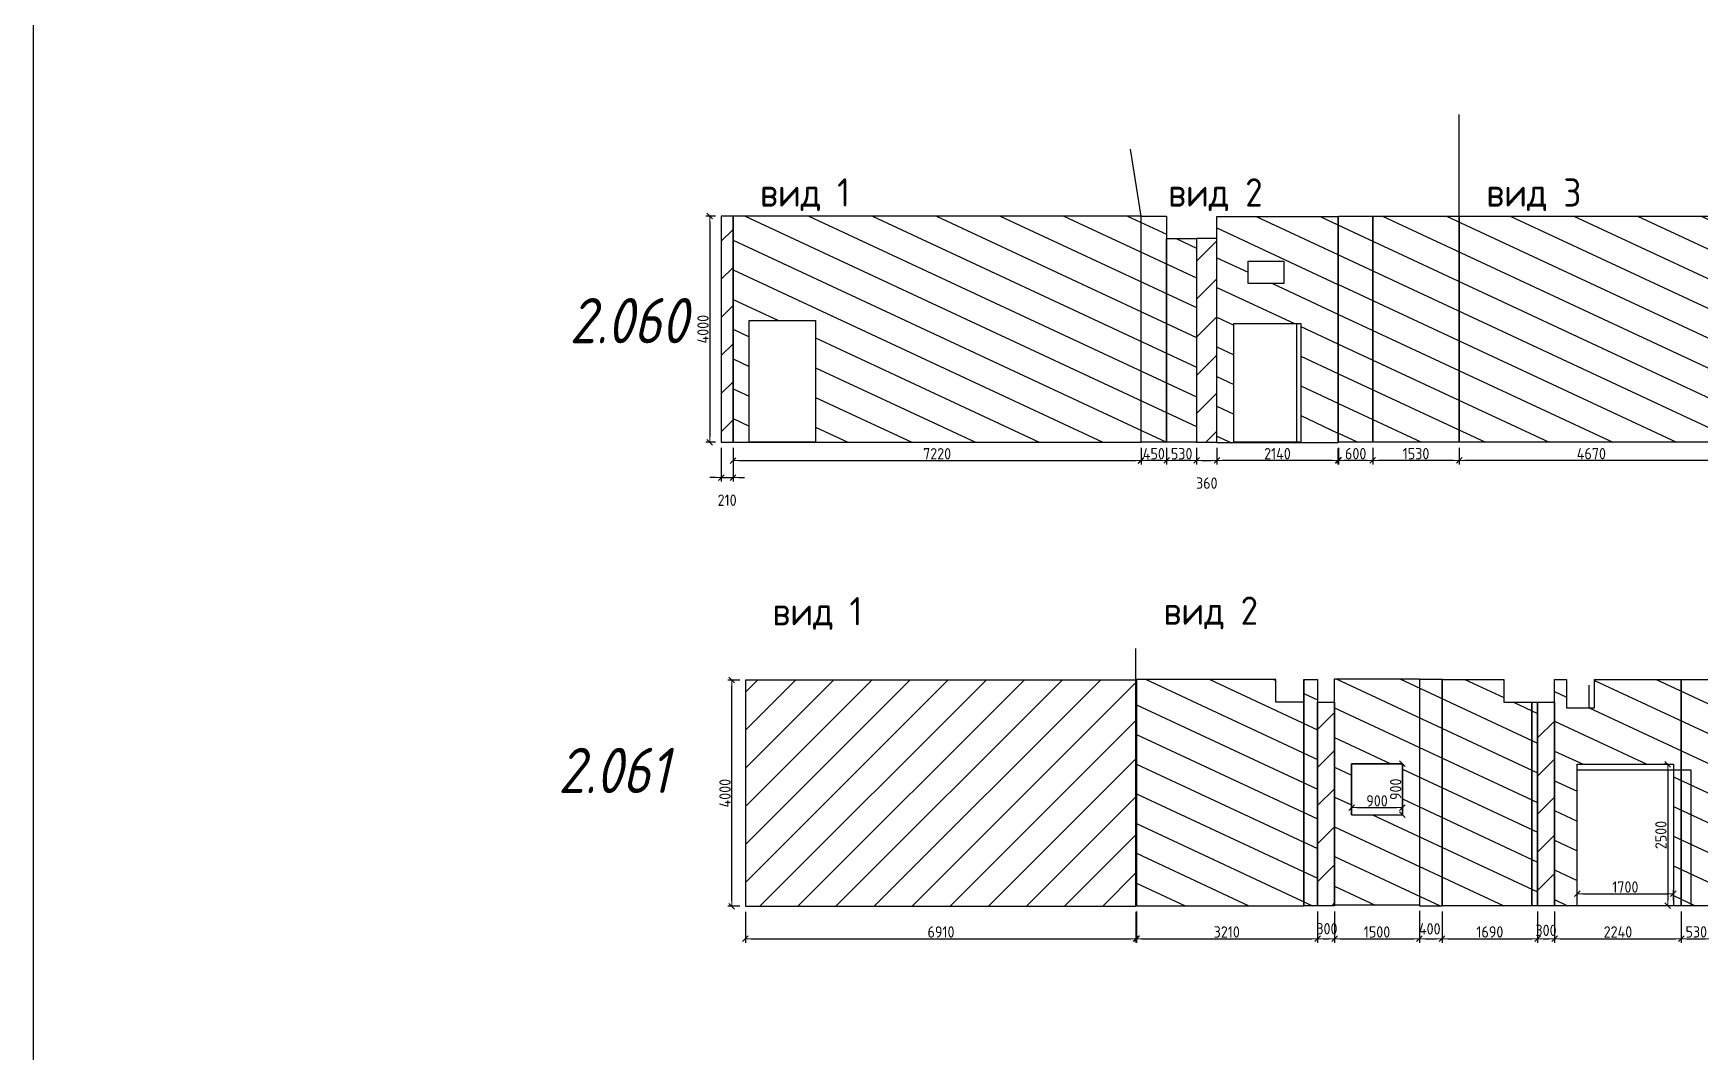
# Model space of a CAD drawing. Header units: millimetres. Extents: x -213536 to 1564669, y 70501 to 942238.
# Drawn here: x -94560 to -65100, y 124504 to 142506 of the extents above; entities that cross this region are included whole.
import ezdxf

# ---------------------------------------------------------------- set-up
doc = ezdxf.new("R2010")
doc.units = ezdxf.units.MM
doc.layers.add('1) мет уголки', color=6, linetype='Continuous')
doc.layers.add('1) серпянка', color=2, linetype='Continuous')
for name, color, linetype, lineweight in [('Марки помещений', 7, 'Continuous', 9), ('Основные линии', 7, 'Continuous', 30), ('Размеры', 7, 'Continuous', 15)]:
    doc.layers.add(name, color=color, linetype=linetype, lineweight=lineweight)
doc.styles.add('ISOCPEUR_I_2', font='isocpeui.ttf', dxfattribs={"width": 0.85, "height": 2.3})
doc.styles.add('СПДС', font='isocpeur.ttf', dxfattribs={"width": 0.9})
doc.dimstyles.new('Размера А3', dxfattribs={"dimtxt": 200, "dimasz": 100, "dimexe": 70, "dimexo": 100, "dimgap": 20, "dimtad": 1, "dimdec": 0, "dimrnd": 10, "dimzin": 0, "dimdsep": 46, "dimtxsty": 'СПДС', "dimblk": 'ARROWHEAD_6', "dimcen": 1, "dimclrd": 256, "dimclre": 256, "dimclrt": 256, "dimazin": 0, "dimtfac": 1, "dimtdec": 0, "dimtmove": 2, "dimatfit": 3, "dimfxl": 1, "dimtolj": 1, "dimtzin": 0, "dimarcsym": 0})

# ---------------------------------------------------------------- blocks, each defined once
blk = doc.blocks.new('ARROWHEAD_6')
at = {"color": 0, "linetype": 'Continuous'}
for p, q in [((0, 0), (-1, 0)), ((-0.5, -0.5), (0.5, 0.5))]:
    blk.add_line(p, q, dxfattribs=at)
blk = doc.blocks.new('*D851')
at = {"layer": 'Defpoints', "color": 0, "lineweight": 30, "transparency": 16777216}
for p in [(-82212, 131074), (-81970, 131074), (-81970, 127074)]:
    blk.add_point(p, dxfattribs=at)
at = {"layer": 'Размеры', "lineweight": -2, "transparency": 16777216}
for p, q in [((-82070, 131074), (-82282, 131074)), ((-82212, 127174), (-82212, 130974)), ((-82070, 127074), (-82282, 127074))]:
    blk.add_line(p, q, dxfattribs=at)
at = {"layer": 'Размеры', "lineweight": -2, "transparency": 16777216, "xscale": 100, "yscale": 100, "zscale": 100}
for p, rotation in [((-82212, 131074), 90), ((-82212, 127074), 270)]:
    blk.add_blockref('ARROWHEAD_6', p, dxfattribs=dict(at, rotation=rotation))
at = {"layer": 'Размеры', "lineweight": 25, "transparency": 16777216, "insert": (-82332, 129074), "char_height": 200, "attachment_point": 5, "rotation": 90, "style": 'СПДС'}
blk.add_mtext('\\A1;4000', dxfattribs=at)
blk = doc.blocks.new('*D852')
at = {"layer": 'Defpoints', "color": 0, "lineweight": 30, "transparency": 16777216}
for p in [(-81970, 127074), (-75056, 127084), (-75056, 126500)]:
    blk.add_point(p, dxfattribs=at)
at = {"layer": 'Размеры', "lineweight": -2, "transparency": 16777216}
for p, q in [((-81970, 126974), (-81970, 126430)), ((-75056, 126984), (-75056, 126430)), ((-81870, 126500), (-75156, 126500))]:
    blk.add_line(p, q, dxfattribs=at)
at = {"layer": 'Размеры', "lineweight": -2, "transparency": 16777216, "xscale": 100, "yscale": 100, "zscale": 100, "rotation": 180}
blk.add_blockref('ARROWHEAD_6', (-81970, 126500), dxfattribs=at)
at = {"layer": 'Размеры', "lineweight": -2, "transparency": 16777216, "xscale": 100, "yscale": 100, "zscale": 100}
blk.add_blockref('ARROWHEAD_6', (-75056, 126500), dxfattribs=at)
at = {"layer": 'Размеры', "lineweight": 25, "transparency": 16777216, "insert": (-78513, 126620), "char_height": 200, "attachment_point": 5, "style": 'СПДС'}
blk.add_mtext('\\A1;6910', dxfattribs=at)
blk = doc.blocks.new('*D853')
at = {"layer": 'Defpoints', "color": 0, "lineweight": 30, "transparency": 16777216}
for p in [(-75066, 127074), (-71855, 127084), (-71855, 126500)]:
    blk.add_point(p, dxfattribs=at)
at = {"layer": 'Размеры', "lineweight": -2, "transparency": 16777216}
for p, q in [((-75066, 126974), (-75066, 126430)), ((-71855, 126984), (-71855, 126430)), ((-74966, 126500), (-71955, 126500))]:
    blk.add_line(p, q, dxfattribs=at)
at = {"layer": 'Размеры', "lineweight": -2, "transparency": 16777216, "xscale": 100, "yscale": 100, "zscale": 100, "rotation": 180}
blk.add_blockref('ARROWHEAD_6', (-75066, 126500), dxfattribs=at)
at = {"layer": 'Размеры', "lineweight": -2, "transparency": 16777216, "xscale": 100, "yscale": 100, "zscale": 100}
blk.add_blockref('ARROWHEAD_6', (-71855, 126500), dxfattribs=at)
at = {"layer": 'Размеры', "lineweight": 25, "transparency": 16777216, "insert": (-73461, 126620), "char_height": 200, "attachment_point": 5, "style": 'СПДС'}
blk.add_mtext('\\A1;3210', dxfattribs=at)
blk = doc.blocks.new('*D854')
at = {"layer": 'Defpoints', "color": 0, "lineweight": 30, "transparency": 16777216}
for p in [(-71855, 127084), (-71555, 127084), (-71555, 126500)]:
    blk.add_point(p, dxfattribs=at)
at = {"layer": 'Размеры', "lineweight": -2, "transparency": 16777216}
for p, q in [((-71855, 126984), (-71855, 126430)), ((-71555, 126984), (-71555, 126430)), ((-71755, 126500), (-71655, 126500))]:
    blk.add_line(p, q, dxfattribs=at)
at = {"layer": 'Размеры', "lineweight": -2, "transparency": 16777216, "xscale": 100, "yscale": 100, "zscale": 100, "rotation": 180}
blk.add_blockref('ARROWHEAD_6', (-71855, 126500), dxfattribs=at)
at = {"layer": 'Размеры', "lineweight": -2, "transparency": 16777216, "xscale": 100, "yscale": 100, "zscale": 100}
blk.add_blockref('ARROWHEAD_6', (-71555, 126500), dxfattribs=at)
at = {"layer": 'Размеры', "lineweight": 25, "transparency": 16777216, "insert": (-71690, 126678), "char_height": 200, "attachment_point": 5, "style": 'СПДС'}
blk.add_mtext('\\A1;300', dxfattribs=at)
blk = doc.blocks.new('*D855')
at = {"layer": 'Defpoints', "color": 0, "lineweight": 30, "transparency": 16777216}
for p in [(-71555, 127084), (-70055, 127093), (-70055, 126500)]:
    blk.add_point(p, dxfattribs=at)
at = {"layer": 'Размеры', "lineweight": -2, "transparency": 16777216}
for p, q in [((-71555, 126984), (-71555, 126430)), ((-70055, 126993), (-70055, 126430)), ((-71455, 126500), (-70155, 126500))]:
    blk.add_line(p, q, dxfattribs=at)
at = {"layer": 'Размеры', "lineweight": -2, "transparency": 16777216, "xscale": 100, "yscale": 100, "zscale": 100, "rotation": 180}
blk.add_blockref('ARROWHEAD_6', (-71555, 126500), dxfattribs=at)
at = {"layer": 'Размеры', "lineweight": -2, "transparency": 16777216, "xscale": 100, "yscale": 100, "zscale": 100}
blk.add_blockref('ARROWHEAD_6', (-70055, 126500), dxfattribs=at)
at = {"layer": 'Размеры', "lineweight": 25, "transparency": 16777216, "insert": (-70805, 126620), "char_height": 200, "attachment_point": 5, "style": 'СПДС'}
blk.add_mtext('\\A1;1500', dxfattribs=at)
blk = doc.blocks.new('*D856')
at = {"layer": 'Defpoints', "color": 0, "lineweight": 30, "transparency": 16777216}
for p in [(-70055, 127084), (-69655, 127084), (-69655, 126501)]:
    blk.add_point(p, dxfattribs=at)
at = {"layer": 'Размеры', "lineweight": -2, "transparency": 16777216}
for p, q in [((-70055, 126984), (-70055, 126431)), ((-69655, 126984), (-69655, 126431)), ((-69955, 126501), (-69755, 126501))]:
    blk.add_line(p, q, dxfattribs=at)
at = {"layer": 'Размеры', "lineweight": -2, "transparency": 16777216, "xscale": 100, "yscale": 100, "zscale": 100, "rotation": 180}
blk.add_blockref('ARROWHEAD_6', (-70055, 126501), dxfattribs=at)
at = {"layer": 'Размеры', "lineweight": -2, "transparency": 16777216, "xscale": 100, "yscale": 100, "zscale": 100}
blk.add_blockref('ARROWHEAD_6', (-69655, 126501), dxfattribs=at)
at = {"layer": 'Размеры', "lineweight": 25, "transparency": 16777216, "insert": (-69872, 126676), "char_height": 200, "attachment_point": 5, "style": 'СПДС'}
blk.add_mtext('\\A1;400', dxfattribs=at)
blk = doc.blocks.new('*D857')
at = {"layer": 'Defpoints', "color": 0, "lineweight": 30, "transparency": 16777216}
for p in [(-69655, 127084), (-67965, 127084), (-67965, 126501)]:
    blk.add_point(p, dxfattribs=at)
at = {"layer": 'Размеры', "lineweight": -2, "transparency": 16777216}
for p, q in [((-69655, 126984), (-69655, 126431)), ((-67965, 126984), (-67965, 126431)), ((-69555, 126501), (-68065, 126501))]:
    blk.add_line(p, q, dxfattribs=at)
at = {"layer": 'Размеры', "lineweight": -2, "transparency": 16777216, "xscale": 100, "yscale": 100, "zscale": 100, "rotation": 180}
blk.add_blockref('ARROWHEAD_6', (-69655, 126501), dxfattribs=at)
at = {"layer": 'Размеры', "lineweight": -2, "transparency": 16777216, "xscale": 100, "yscale": 100, "zscale": 100}
blk.add_blockref('ARROWHEAD_6', (-67965, 126501), dxfattribs=at)
at = {"layer": 'Размеры', "lineweight": 25, "transparency": 16777216, "insert": (-68810, 126621), "char_height": 200, "attachment_point": 5, "style": 'СПДС'}
blk.add_mtext('\\A1;1690', dxfattribs=at)
blk = doc.blocks.new('*D858')
at = {"layer": 'Defpoints', "color": 0, "lineweight": 30, "transparency": 16777216}
for p in [(-67965, 127084), (-67665, 127084), (-67665, 126501)]:
    blk.add_point(p, dxfattribs=at)
at = {"layer": 'Размеры', "lineweight": -2, "transparency": 16777216}
for p, q in [((-67965, 126984), (-67965, 126431)), ((-67665, 126984), (-67665, 126431)), ((-67865, 126501), (-67765, 126501))]:
    blk.add_line(p, q, dxfattribs=at)
at = {"layer": 'Размеры', "lineweight": -2, "transparency": 16777216, "xscale": 100, "yscale": 100, "zscale": 100, "rotation": 180}
blk.add_blockref('ARROWHEAD_6', (-67965, 126501), dxfattribs=at)
at = {"layer": 'Размеры', "lineweight": -2, "transparency": 16777216, "xscale": 100, "yscale": 100, "zscale": 100}
blk.add_blockref('ARROWHEAD_6', (-67665, 126501), dxfattribs=at)
at = {"layer": 'Размеры', "lineweight": 25, "transparency": 16777216, "insert": (-67817, 126649), "char_height": 200, "attachment_point": 5, "style": 'СПДС'}
blk.add_mtext('\\A1;300', dxfattribs=at)
blk = doc.blocks.new('*D859')
at = {"layer": 'Defpoints', "color": 0, "lineweight": 30, "transparency": 16777216}
for p in [(-70355, 128818), (-71255, 128693), (-70355, 128693)]:
    blk.add_point(p, dxfattribs=at)
at = {"layer": 'Размеры', "lineweight": -2, "transparency": 16777216}
for p, q in [((-71255, 128793), (-71255, 128888)), ((-71155, 128818), (-70455, 128818)), ((-70355, 128793), (-70355, 128888))]:
    blk.add_line(p, q, dxfattribs=at)
at = {"layer": 'Размеры', "lineweight": -2, "transparency": 16777216, "xscale": 100, "yscale": 100, "zscale": 100, "rotation": 180}
blk.add_blockref('ARROWHEAD_6', (-71255, 128818), dxfattribs=at)
at = {"layer": 'Размеры', "lineweight": -2, "transparency": 16777216, "xscale": 100, "yscale": 100, "zscale": 100}
blk.add_blockref('ARROWHEAD_6', (-70355, 128818), dxfattribs=at)
at = {"layer": 'Размеры', "lineweight": 25, "transparency": 16777216, "insert": (-70805, 128938), "char_height": 200, "attachment_point": 5, "style": 'СПДС'}
blk.add_mtext('\\A1;900', dxfattribs=at)
blk = doc.blocks.new('*D860')
at = {"layer": 'Defpoints', "color": 0, "lineweight": 30, "transparency": 16777216}
for p in [(-70355, 129593), (-70355, 129593), (-70355, 128693)]:
    blk.add_point(p, dxfattribs=at)
at = {"layer": 'Размеры', "lineweight": -2, "transparency": 16777216}
for p, q in [((-70455, 129593), (-70425, 129593)), ((-70355, 128793), (-70355, 129493)), ((-70455, 128693), (-70425, 128693))]:
    blk.add_line(p, q, dxfattribs=at)
at = {"layer": 'Размеры', "lineweight": -2, "transparency": 16777216, "xscale": 100, "yscale": 100, "zscale": 100}
for p, rotation in [((-70355, 129593), 90), ((-70355, 128693), 270)]:
    blk.add_blockref('ARROWHEAD_6', p, dxfattribs=dict(at, rotation=rotation))
at = {"layer": 'Размеры', "lineweight": 25, "transparency": 16777216, "insert": (-70475, 129143), "char_height": 200, "attachment_point": 5, "rotation": 90, "style": 'СПДС'}
blk.add_mtext('\\A1;900', dxfattribs=at)
blk = doc.blocks.new('*D861')
at = {"layer": 'Defpoints', "color": 0, "lineweight": 30, "transparency": 16777216}
for p in [(-67665, 127084), (-65425, 127084), (-65425, 126501)]:
    blk.add_point(p, dxfattribs=at)
at = {"layer": 'Размеры', "lineweight": -2, "transparency": 16777216}
for p, q in [((-67665, 126984), (-67665, 126431)), ((-65425, 126984), (-65425, 126431)), ((-67565, 126501), (-65525, 126501))]:
    blk.add_line(p, q, dxfattribs=at)
at = {"layer": 'Размеры', "lineweight": -2, "transparency": 16777216, "xscale": 100, "yscale": 100, "zscale": 100, "rotation": 180}
blk.add_blockref('ARROWHEAD_6', (-67665, 126501), dxfattribs=at)
at = {"layer": 'Размеры', "lineweight": -2, "transparency": 16777216, "xscale": 100, "yscale": 100, "zscale": 100}
blk.add_blockref('ARROWHEAD_6', (-65425, 126501), dxfattribs=at)
at = {"layer": 'Размеры', "lineweight": 25, "transparency": 16777216, "insert": (-66545, 126621), "char_height": 200, "attachment_point": 5, "style": 'СПДС'}
blk.add_mtext('\\A1;2240', dxfattribs=at)
blk = doc.blocks.new('*D862')
at = {"layer": 'Defpoints', "color": 0, "lineweight": 30, "transparency": 16777216}
for p in [(-65565, 127295), (-67265, 127084), (-65565, 127084)]:
    blk.add_point(p, dxfattribs=at)
at = {"layer": 'Размеры', "lineweight": -2, "transparency": 16777216}
for p, q in [((-67265, 127184), (-67265, 127365)), ((-67165, 127295), (-65665, 127295)), ((-65565, 127184), (-65565, 127365))]:
    blk.add_line(p, q, dxfattribs=at)
at = {"layer": 'Размеры', "lineweight": -2, "transparency": 16777216, "xscale": 100, "yscale": 100, "zscale": 100, "rotation": 180}
blk.add_blockref('ARROWHEAD_6', (-67265, 127295), dxfattribs=at)
at = {"layer": 'Размеры', "lineweight": -2, "transparency": 16777216, "xscale": 100, "yscale": 100, "zscale": 100}
blk.add_blockref('ARROWHEAD_6', (-65565, 127295), dxfattribs=at)
at = {"layer": 'Размеры', "lineweight": 25, "transparency": 16777216, "insert": (-66415, 127415), "char_height": 200, "attachment_point": 5, "style": 'СПДС'}
blk.add_mtext('\\A1;1700', dxfattribs=at)
blk = doc.blocks.new('*D863')
at = {"layer": 'Defpoints', "color": 0, "lineweight": 30, "transparency": 16777216}
for p in [(-65565, 129584), (-65665, 127084), (-65565, 127084)]:
    blk.add_point(p, dxfattribs=at)
at = {"layer": 'Размеры', "lineweight": -2, "transparency": 16777216}
for p, q in [((-65665, 129584), (-65735, 129584)), ((-65665, 129484), (-65665, 127184)), ((-65665, 127084), (-65735, 127084))]:
    blk.add_line(p, q, dxfattribs=at)
at = {"layer": 'Размеры', "lineweight": -2, "transparency": 16777216, "xscale": 100, "yscale": 100, "zscale": 100}
for p, rotation in [((-65665, 129584), 90), ((-65665, 127084), 270)]:
    blk.add_blockref('ARROWHEAD_6', p, dxfattribs=dict(at, rotation=rotation))
at = {"layer": 'Размеры', "lineweight": 25, "transparency": 16777216, "insert": (-65785, 128334), "char_height": 200, "attachment_point": 5, "rotation": 90, "style": 'СПДС'}
blk.add_mtext('\\A1;2500', dxfattribs=at)
blk = doc.blocks.new('*D864')
at = {"layer": 'Defpoints', "color": 0, "lineweight": 30, "transparency": 16777216}
for p in [(-65425, 127084), (-64895, 127084), (-64895, 126501)]:
    blk.add_point(p, dxfattribs=at)
at = {"layer": 'Размеры', "lineweight": -2, "transparency": 16777216}
for p, q in [((-65425, 126984), (-65425, 126431)), ((-64895, 126984), (-64895, 126431)), ((-65325, 126501), (-64995, 126501))]:
    blk.add_line(p, q, dxfattribs=at)
at = {"layer": 'Размеры', "lineweight": -2, "transparency": 16777216, "xscale": 100, "yscale": 100, "zscale": 100, "rotation": 180}
blk.add_blockref('ARROWHEAD_6', (-65425, 126501), dxfattribs=at)
at = {"layer": 'Размеры', "lineweight": -2, "transparency": 16777216, "xscale": 100, "yscale": 100, "zscale": 100}
blk.add_blockref('ARROWHEAD_6', (-64895, 126501), dxfattribs=at)
at = {"layer": 'Размеры', "lineweight": 25, "transparency": 16777216, "insert": (-65160, 126621), "char_height": 200, "attachment_point": 5, "style": 'СПДС'}
blk.add_mtext('\\A1;530', dxfattribs=at)
blk = doc.blocks.new('*D901')
at = {"layer": 'Defpoints', "color": 0, "lineweight": 30, "transparency": 16777216}
for p in [(-82399, 139276), (-82601, 135276), (-82399, 135276)]:
    blk.add_point(p, dxfattribs=at)
at = {"layer": 'Размеры', "lineweight": -2, "transparency": 16777216}
for p, q in [((-82499, 139276), (-82671, 139276)), ((-82601, 139176), (-82601, 135376)), ((-82499, 135276), (-82671, 135276))]:
    blk.add_line(p, q, dxfattribs=at)
at = {"layer": 'Размеры', "lineweight": -2, "transparency": 16777216, "xscale": 100, "yscale": 100, "zscale": 100}
for p, rotation in [((-82601, 139276), 90), ((-82601, 135276), 270)]:
    blk.add_blockref('ARROWHEAD_6', p, dxfattribs=dict(at, rotation=rotation))
at = {"layer": 'Размеры', "lineweight": 25, "transparency": 16777216, "insert": (-82721, 137276), "char_height": 200, "attachment_point": 5, "rotation": 90, "style": 'СПДС'}
blk.add_mtext('\\A1;4000', dxfattribs=at)
blk = doc.blocks.new('*D902')
at = {"layer": 'Defpoints', "color": 0, "lineweight": 30, "transparency": 16777216}
for p in [(-82399, 135276), (-82190, 135276), (-82190, 134653)]:
    blk.add_point(p, dxfattribs=at)
at = {"layer": 'Размеры', "lineweight": -2, "transparency": 16777216}
for p, q in [((-82399, 135176), (-82399, 134583)), ((-82190, 135176), (-82190, 134583)), ((-82499, 134653), (-82599, 134653)), ((-82399, 134653), (-82190, 134653)), ((-82090, 134653), (-81990, 134653))]:
    blk.add_line(p, q, dxfattribs=at)
at = {"layer": 'Размеры', "lineweight": -2, "transparency": 16777216, "xscale": 100, "yscale": 100, "zscale": 100}
blk.add_blockref('ARROWHEAD_6', (-82399, 134653), dxfattribs=at)
at = {"layer": 'Размеры', "lineweight": -2, "transparency": 16777216, "xscale": 100, "yscale": 100, "zscale": 100, "rotation": 180}
blk.add_blockref('ARROWHEAD_6', (-82190, 134653), dxfattribs=at)
at = {"layer": 'Размеры', "lineweight": 25, "transparency": 16777216, "insert": (-82294, 134253), "char_height": 200, "attachment_point": 5, "style": 'СПДС'}
blk.add_mtext('\\A1;210', dxfattribs=at)
blk = doc.blocks.new('*D903')
at = {"layer": 'Defpoints', "color": 0, "lineweight": 30, "transparency": 16777216}
for p in [(-82190, 135276), (-74975, 135276), (-74975, 134954)]:
    blk.add_point(p, dxfattribs=at)
at = {"layer": 'Размеры', "lineweight": -2, "transparency": 16777216}
for p, q in [((-82190, 135176), (-82190, 134884)), ((-82090, 134954), (-75075, 134954)), ((-74975, 135176), (-74975, 134884))]:
    blk.add_line(p, q, dxfattribs=at)
at = {"layer": 'Размеры', "lineweight": -2, "transparency": 16777216, "xscale": 100, "yscale": 100, "zscale": 100, "rotation": 180}
blk.add_blockref('ARROWHEAD_6', (-82190, 134954), dxfattribs=at)
at = {"layer": 'Размеры', "lineweight": -2, "transparency": 16777216, "xscale": 100, "yscale": 100, "zscale": 100}
blk.add_blockref('ARROWHEAD_6', (-74975, 134954), dxfattribs=at)
at = {"layer": 'Размеры', "lineweight": 25, "transparency": 16777216, "insert": (-78582, 135074), "char_height": 200, "attachment_point": 5, "style": 'СПДС'}
blk.add_mtext('\\A1;7220', dxfattribs=at)
blk = doc.blocks.new('*D904')
at = {"layer": 'Defpoints', "color": 0, "lineweight": 30, "transparency": 16777216}
for p in [(-74975, 135276), (-74524, 135276), (-74975, 134955)]:
    blk.add_point(p, dxfattribs=at)
at = {"layer": 'Размеры', "lineweight": -2, "transparency": 16777216}
for p, q in [((-74975, 135176), (-74975, 134885)), ((-74624, 134955), (-74875, 134955)), ((-74524, 135176), (-74524, 134885))]:
    blk.add_line(p, q, dxfattribs=at)
at = {"layer": 'Размеры', "lineweight": -2, "transparency": 16777216, "xscale": 100, "yscale": 100, "zscale": 100, "rotation": 180}
blk.add_blockref('ARROWHEAD_6', (-74975, 134955), dxfattribs=at)
at = {"layer": 'Размеры', "lineweight": -2, "transparency": 16777216, "xscale": 100, "yscale": 100, "zscale": 100}
blk.add_blockref('ARROWHEAD_6', (-74524, 134955), dxfattribs=at)
at = {"layer": 'Размеры', "lineweight": 25, "transparency": 16777216, "insert": (-74750, 135075), "char_height": 200, "attachment_point": 5, "style": 'СПДС'}
blk.add_mtext('\\A1;450', dxfattribs=at)
blk = doc.blocks.new('*D905')
at = {"layer": 'Defpoints', "color": 0, "lineweight": 30, "transparency": 16777216}
for p in [(-74524, 135276), (-73994, 135276), (-74524, 134955)]:
    blk.add_point(p, dxfattribs=at)
at = {"layer": 'Размеры', "lineweight": -2, "transparency": 16777216}
for p, q in [((-74524, 135176), (-74524, 134885)), ((-74094, 134955), (-74424, 134955)), ((-73994, 135176), (-73994, 134885))]:
    blk.add_line(p, q, dxfattribs=at)
at = {"layer": 'Размеры', "lineweight": -2, "transparency": 16777216, "xscale": 100, "yscale": 100, "zscale": 100, "rotation": 180}
blk.add_blockref('ARROWHEAD_6', (-74524, 134955), dxfattribs=at)
at = {"layer": 'Размеры', "lineweight": -2, "transparency": 16777216, "xscale": 100, "yscale": 100, "zscale": 100}
blk.add_blockref('ARROWHEAD_6', (-73994, 134955), dxfattribs=at)
at = {"layer": 'Размеры', "lineweight": 25, "transparency": 16777216, "insert": (-74259, 135075), "char_height": 200, "attachment_point": 5, "style": 'СПДС'}
blk.add_mtext('\\A1;530', dxfattribs=at)
blk = doc.blocks.new('*D906')
at = {"layer": 'Defpoints', "color": 0, "lineweight": 30, "transparency": 16777216}
for p in [(-73994, 135276), (-73634, 135276), (-73634, 134955)]:
    blk.add_point(p, dxfattribs=at)
at = {"layer": 'Размеры', "lineweight": -2, "transparency": 16777216}
for p, q in [((-73994, 135176), (-73994, 134885)), ((-73894, 134955), (-73734, 134955)), ((-73634, 135176), (-73634, 134885))]:
    blk.add_line(p, q, dxfattribs=at)
at = {"layer": 'Размеры', "lineweight": -2, "transparency": 16777216, "xscale": 100, "yscale": 100, "zscale": 100, "rotation": 180}
blk.add_blockref('ARROWHEAD_6', (-73994, 134955), dxfattribs=at)
at = {"layer": 'Размеры', "lineweight": -2, "transparency": 16777216, "xscale": 100, "yscale": 100, "zscale": 100}
blk.add_blockref('ARROWHEAD_6', (-73634, 134955), dxfattribs=at)
at = {"layer": 'Размеры', "lineweight": 25, "transparency": 16777216, "insert": (-73814, 134555), "char_height": 200, "attachment_point": 5, "style": 'СПДС'}
blk.add_mtext('\\A1;360', dxfattribs=at)
blk = doc.blocks.new('*D907')
at = {"layer": 'Defpoints', "color": 0, "lineweight": 30, "transparency": 16777216}
for p in [(-73634, 135266), (-71495, 135266), (-73634, 134955)]:
    blk.add_point(p, dxfattribs=at)
at = {"layer": 'Размеры', "lineweight": -2, "transparency": 16777216}
for p, q in [((-73634, 135166), (-73634, 134885)), ((-71595, 134955), (-73534, 134955)), ((-71495, 135166), (-71495, 134885))]:
    blk.add_line(p, q, dxfattribs=at)
at = {"layer": 'Размеры', "lineweight": -2, "transparency": 16777216, "xscale": 100, "yscale": 100, "zscale": 100, "rotation": 180}
blk.add_blockref('ARROWHEAD_6', (-73634, 134955), dxfattribs=at)
at = {"layer": 'Размеры', "lineweight": -2, "transparency": 16777216, "xscale": 100, "yscale": 100, "zscale": 100}
blk.add_blockref('ARROWHEAD_6', (-71495, 134955), dxfattribs=at)
at = {"layer": 'Размеры', "lineweight": 25, "transparency": 16777216, "insert": (-72565, 135075), "char_height": 200, "attachment_point": 5, "style": 'СПДС'}
blk.add_mtext('\\A1;2140', dxfattribs=at)
blk = doc.blocks.new('*D908')
at = {"layer": 'Defpoints', "color": 0, "lineweight": 30, "transparency": 16777216}
for p in [(-71485, 135276), (-70880, 135276), (-71485, 134956)]:
    blk.add_point(p, dxfattribs=at)
at = {"layer": 'Размеры', "lineweight": -2, "transparency": 16777216}
for p, q in [((-71485, 135176), (-71485, 134886)), ((-70980, 134956), (-71385, 134956)), ((-70880, 135176), (-70880, 134886))]:
    blk.add_line(p, q, dxfattribs=at)
at = {"layer": 'Размеры', "lineweight": -2, "transparency": 16777216, "xscale": 100, "yscale": 100, "zscale": 100, "rotation": 180}
blk.add_blockref('ARROWHEAD_6', (-71485, 134956), dxfattribs=at)
at = {"layer": 'Размеры', "lineweight": -2, "transparency": 16777216, "xscale": 100, "yscale": 100, "zscale": 100}
blk.add_blockref('ARROWHEAD_6', (-70880, 134956), dxfattribs=at)
at = {"layer": 'Размеры', "lineweight": 25, "transparency": 16777216, "insert": (-71182, 135076), "char_height": 200, "attachment_point": 5, "style": 'СПДС'}
blk.add_mtext('\\A1;600', dxfattribs=at)
blk = doc.blocks.new('*D909')
at = {"layer": 'Defpoints', "color": 0, "lineweight": 30, "transparency": 16777216}
for p in [(-70880, 135276), (-69350, 135276), (-70880, 134956)]:
    blk.add_point(p, dxfattribs=at)
at = {"layer": 'Размеры', "lineweight": -2, "transparency": 16777216}
for p, q in [((-70880, 135176), (-70880, 134886)), ((-69450, 134956), (-70780, 134956)), ((-69350, 135176), (-69350, 134886))]:
    blk.add_line(p, q, dxfattribs=at)
at = {"layer": 'Размеры', "lineweight": -2, "transparency": 16777216, "xscale": 100, "yscale": 100, "zscale": 100, "rotation": 180}
blk.add_blockref('ARROWHEAD_6', (-70880, 134956), dxfattribs=at)
at = {"layer": 'Размеры', "lineweight": -2, "transparency": 16777216, "xscale": 100, "yscale": 100, "zscale": 100}
blk.add_blockref('ARROWHEAD_6', (-69350, 134956), dxfattribs=at)
at = {"layer": 'Размеры', "lineweight": 25, "transparency": 16777216, "insert": (-70115, 135076), "char_height": 200, "attachment_point": 5, "style": 'СПДС'}
blk.add_mtext('\\A1;1530', dxfattribs=at)
blk = doc.blocks.new('*D910')
at = {"layer": 'Defpoints', "color": 0, "lineweight": 30, "transparency": 16777216}
for p in [(-69350, 135276), (-64680, 135276), (-69350, 134956)]:
    blk.add_point(p, dxfattribs=at)
at = {"layer": 'Размеры', "lineweight": -2, "transparency": 16777216}
for p, q in [((-69350, 135176), (-69350, 134886)), ((-64780, 134956), (-69250, 134956)), ((-64680, 135176), (-64680, 134886))]:
    blk.add_line(p, q, dxfattribs=at)
at = {"layer": 'Размеры', "lineweight": -2, "transparency": 16777216, "xscale": 100, "yscale": 100, "zscale": 100, "rotation": 180}
blk.add_blockref('ARROWHEAD_6', (-69350, 134956), dxfattribs=at)
at = {"layer": 'Размеры', "lineweight": -2, "transparency": 16777216, "xscale": 100, "yscale": 100, "zscale": 100}
blk.add_blockref('ARROWHEAD_6', (-64680, 134956), dxfattribs=at)
at = {"layer": 'Размеры', "lineweight": 25, "transparency": 16777216, "insert": (-67015, 135076), "char_height": 200, "attachment_point": 5, "style": 'СПДС'}
blk.add_mtext('\\A1;4670', dxfattribs=at)

msp = doc.modelspace()

# ---------------------------------------------------------------- hatches: boundary and pattern name
at = {"lineweight": 30}
h = msp.add_hatch(dxfattribs=at)
h.set_pattern_fill('ANSI31', color=2, scale=150)
h.set_pattern_definition([(45, (-42577.9, 16333.42), (-336.7596, 336.7596), [])])
h.paths.add_polyline_path([(-82189.8, 139276.4), (-82398.7, 139276.4), (-82398.7, 135276.4), (-82189.8, 135276.4)])
h.paths.add_polyline_path([(-73634.4, 138876.4), (-73994.4, 138876.4), (-73994.4, 135276.4), (-73634.4, 135276.4)])
h.paths.add_polyline_path([(-62149.8, 139276.4), (-64199.8, 139276.4), (-64199.8, 135276.4), (-62149.8, 135276.4)])
h.paths.add_polyline_path([(-61679.8, 139276.4), (-61899.8, 139276.4), (-61899.8, 135276.4), (-61679.8, 135276.4)])
h.paths.add_polyline_path([(-61899.8, 139276.4), (-62149.8, 139276.4), (-62149.8, 135276.4), (-61899.8, 135276.4)])
h.paths.add_polyline_path([(-58080.2, 139276.4), (-61679.8, 139276.4), (-61679.8, 138676.4), (-58080.2, 138676.4)])
h.paths.add_polyline_path([(-58080.2, 135976.4), (-61679.8, 135976.4), (-61679.8, 135276.4), (-58080.2, 135276.4)])
h.paths.add_polyline_path([(-57030.2, 138876.4), (-57530.2, 138876.4), (-57530.2, 135276.4), (-57030.2, 135276.4)])
h = msp.add_hatch(dxfattribs=at)
h.set_pattern_fill('ANSI31', color=4, scale=150, angle=110)
h.set_pattern_definition([(155, (-42577.9, 16333.42), (-201.272, -431.629), [])])
h.paths.add_polyline_path([(-60283.7, 138676.4), (-61679.8, 138676.4), (-61679.8, 135976.4), (-60283.7, 135976.4)])
h.paths.add_polyline_path([(-58080.2, 138676.4), (-58443.7, 138676.4), (-58443.7, 135976.4), (-58080.2, 135976.4)])
h.paths.add_polyline_path([(-74974.8, 139276.4), (-82189.8, 139276.4), (-82189.8, 135276.4), (-81902.8, 135276.4), (-81902.8, 137426.4), (-80732.8, 137426.4), (-80732.8, 135276.4), (-74974.8, 135276.4)])
h.paths.add_polyline_path([(-74524.4, 138876.4), (-74524.4, 139276.4), (-74974.8, 139276.4), (-74974.8, 135276.4), (-74524.4, 135276.4)])
h.paths.add_polyline_path([(-73994.4, 138876.4), (-74524.4, 138876.4), (-74524.4, 135276.4), (-73994.4, 135276.4)])
h.paths.add_polyline_path([(-71494.8, 139266.4), (-73634.4, 139266.4), (-73634.4, 135266.4), (-71494.8, 135266.4)])
h.paths.add_polyline_path([(-73084.5, 138478.3), (-72452.9, 138478.3), (-72452.9, 138081.9), (-73084.5, 138081.9)], flags=16)
h.paths.add_polyline_path([(-72154.4, 137376.4), (-72154.4, 135276.4), (-73334.4, 135276.4), (-73334.4, 137376.4)], flags=16)
h.paths.add_polyline_path([(-70879.8, 139276.4), (-71484.8, 139276.4), (-71484.8, 135276.4), (-70879.8, 135276.4)])
h.paths.add_polyline_path([(-69349.8, 139276.4), (-70879.8, 139276.4), (-70879.8, 135276.4), (-69349.8, 135276.4)])
h.paths.add_polyline_path([(-64679.8, 139276.4), (-69349.8, 139276.4), (-69349.8, 135276.4), (-64679.8, 135276.4)])
h.paths.add_polyline_path([(-64199.8, 139276.4), (-64679.8, 139276.4), (-64679.8, 135276.4), (-64199.8, 135276.4)])
h = msp.add_hatch(dxfattribs=at)
h.set_pattern_fill('ANSI31', color=2, scale=150)
h.paths.add_polyline_path([(-75066.1, 131074.2), (-81970.5, 131074.2), (-81970.5, 127074.2), (-75066.1, 127074.2)])
h.paths.add_polyline_path([(-71555.5, 130684), (-71855.5, 130684), (-71855.5, 127084), (-71555.5, 127084)])
h.paths.add_polyline_path([(-67665.5, 130684), (-67965.5, 130684), (-67965.5, 127084), (-67665.5, 127084)])
h.paths.add_polyline_path([(-49980.4, 130684), (-50310.7, 130684), (-50310.7, 127084), (-49980.4, 127084)])
h.paths.add_polyline_path([(-49565.4, 130684), (-49980.4, 130684), (-49980.4, 127084), (-49565.4, 127084)])
h.paths.add_polyline_path([(-37795.4, 131084), (-39995.4, 131084), (-39995.4, 130484), (-37795.4, 130484), (-37795.4, 130684)])
h.paths.add_polyline_path([(-37795.4, 127784), (-39995.4, 127784), (-39995.4, 127084), (-37795.4, 127084)])
h.paths.add_polyline_path([(-37545.4, 130684), (-37795.4, 130684), (-37795.4, 130484), (-37795.4, 127784), (-37795.4, 127084), (-37545.4, 127084)])
h.paths.add_polyline_path([(-37045.4, 130684), (-37545.4, 130684), (-37545.4, 127084), (-37045.4, 127084)])
h.paths.add_polyline_path([(-30826.4, 131084), (-36470.4, 131084), (-36470.4, 130484), (-30826.4, 130484)])
h.paths.add_polyline_path([(-30826.4, 127784), (-36470.4, 127784), (-36470.4, 127084), (-30826.4, 127084)])
h.paths.add_polyline_path([(-29726.4, 130684), (-30226.4, 130684), (-30226.4, 127084), (-29726.4, 127084)])
h.paths.add_polyline_path([(-26606.4, 127784), (-29126.4, 127784), (-29126.4, 127084), (-26606.4, 127084)])
h.paths.add_polyline_path([(-26606.4, 131084), (-29126.4, 131084), (-29126.4, 130484), (-26606.4, 130484)])
h.paths.add_polyline_path([(-25506.4, 130684), (-26006.4, 130684), (-26006.4, 127084), (-25506.4, 127084)])
h.paths.add_polyline_path([(-25256.4, 130684), (-25506.4, 130684), (-25506.4, 127084), (-25256.4, 127084)])
h.paths.add_polyline_path([(-19776.4, 127784), (-25256.4, 127784), (-25256.4, 127084), (-19776.4, 127084)])
h.paths.add_polyline_path([(-19776.4, 131084), (-25256.4, 131084), (-25256.4, 130484), (-19776.4, 130484), (-19776.4, 130684)])
h.paths.add_polyline_path([(-19526.4, 130684), (-19776.4, 130684), (-19776.4, 127084), (-19526.4, 127084)])
h.paths.add_polyline_path([(-19026.4, 130684), (-19526.4, 130684), (-19526.4, 127084), (-19026.4, 127084)])
h.paths.add_polyline_path([(-15921.1, 127784), (-18426.4, 127784), (-18426.4, 127084), (-15921.1, 127084)])
h.paths.add_polyline_path([(-15921.1, 131084), (-18426.4, 131084), (-18426.4, 130484), (-15921.1, 130484)])
h.paths.add_polyline_path([(-14821.1, 130684), (-15321.1, 130684), (-15321.1, 127084), (-14821.1, 127084)])
h.paths.add_polyline_path([(-14571.1, 130684), (-14821.1, 130684), (-14821.1, 127084), (-14571.1, 127084)])
h.paths.add_polyline_path([(-12071.1, 131084), (-14571.1, 131084), (-14571.1, 130484), (-12071.1, 130484)])
h.paths.add_polyline_path([(-12071.1, 127784), (-14571.1, 127784), (-14571.1, 127084), (-12071.1, 127084)])
h = msp.add_hatch(dxfattribs=at)
h.set_pattern_fill('ANSI31', color=4, scale=150, angle=110)
h.paths.add_polyline_path([(-37795.4, 130484), (-38155.4, 130484), (-38155.4, 127784), (-37795.4, 127784)])
h.paths.add_polyline_path([(-36344.2, 130484), (-36470.4, 130484), (-36470.4, 127784), (-36344.2, 127784)])
h.paths.add_polyline_path([(-32919, 130484), (-34504.2, 130484), (-34504.2, 127784), (-32919, 127784)])
h.paths.add_polyline_path([(-30826.4, 130484), (-31079, 130484), (-31079, 127784), (-30826.4, 127784)])
h.paths.add_polyline_path([(-28859.8, 130484), (-29126.4, 130484), (-29126.4, 127784), (-28859.8, 127784)])
h.paths.add_polyline_path([(-26606.4, 130484), (-27019.8, 130484), (-27019.8, 127784), (-26606.4, 127784)])
h.paths.add_polyline_path([(-24775.3, 130484), (-25256.4, 130484), (-25256.4, 127784), (-24775.3, 127784)])
h.paths.add_polyline_path([(-22091.9, 130484), (-22935.3, 130484), (-22935.3, 127784), (-22091.9, 127784)])
h.paths.add_polyline_path([(-19776.4, 130484), (-20251.9, 130484), (-20251.9, 127784), (-19776.4, 127784)])
h.paths.add_polyline_path([(-17961.5, 130484), (-18426.4, 130484), (-18426.4, 127784), (-17961.5, 127784)])
h.paths.add_polyline_path([(-15921.1, 130484), (-16121.5, 130484), (-16121.5, 127784), (-15921.1, 127784)])
h.paths.add_polyline_path([(-14243.2, 130484), (-14571.1, 130484), (-14571.1, 127784), (-14243.2, 127784)])
h.paths.add_polyline_path([(-12071.1, 130484), (-12403.2, 130484), (-12403.2, 127784), (-12071.1, 127784)])
h.paths.add_polyline_path([(-72096.1, 130684), (-72596.1, 130684), (-72596.1, 131084), (-75056.3, 131084), (-75056.3, 127084), (-72096.1, 127084)])
h.paths.add_polyline_path([(-71855.5, 130684), (-71855.5, 131084), (-72096.1, 131084), (-72096.1, 127084), (-71855.5, 127084)])
h.paths.add_polyline_path([(-70055.5, 131093.3), (-71555.5, 131093.3), (-71555.5, 127093.3), (-70055.5, 127093.3)])
h.paths.add_polyline_path([(-70355.5, 129593.3), (-70355.5, 128693.3), (-71255.5, 128693.3), (-71255.5, 129593.3)], flags=16)
h.paths.add_polyline_path([(-69655.5, 131084), (-70055.5, 131084), (-70055.5, 127084), (-69655.5, 127084)])
h.paths.add_polyline_path([(-68065.5, 130684), (-68565.5, 130684), (-68565.5, 131084), (-69655.5, 131084), (-69655.5, 127084), (-68065.5, 127084)])
h.paths.add_polyline_path([(-67965.5, 130684), (-68065.5, 130684), (-68065.5, 127084), (-67965.5, 127084)])
h.paths.add_polyline_path([(-67265.5, 129584), (-65565.5, 129584), (-65565.5, 127084), (-65425.5, 127084), (-65425.5, 131084), (-66957.6, 131084), (-66957.6, 130584), (-67457.6, 130584), (-67457.6, 131084), (-67665.5, 131084), (-67665.5, 127084), (-67265.5, 127084)])
h.paths.add_polyline_path([(-64895.5, 131084), (-65425.5, 131084), (-65425.5, 127084), (-64895.5, 127084)])
h.paths.add_polyline_path([(-60755.5, 131084), (-61090.4, 131084), (-61090.4, 130684), (-61590.4, 130684), (-61590.4, 131084), (-64895.5, 131084), (-64895.5, 127084), (-60755.5, 127084)])
h.paths.add_polyline_path([(-60225.5, 131084), (-60755.5, 131084), (-60755.5, 127084), (-60225.5, 127084)])
h.paths.add_polyline_path([(-58435.7, 131084), (-58812.8, 131084), (-58812.8, 130684), (-59212.8, 130684), (-59212.8, 131084), (-60225.5, 131084), (-60225.5, 127084), (-58435.7, 127084)])
h.paths.add_polyline_path([(-59025.5, 129593.3), (-59025.5, 128693.3), (-59925.5, 128693.3), (-59925.5, 129593.3)], flags=16)
h.paths.add_polyline_path([(-56065.7, 131084), (-57905.7, 131084), (-57905.7, 127084), (-56065.7, 127084)])
h.paths.add_polyline_path([(-57905.7, 131084), (-58435.7, 131084), (-58435.7, 127084), (-57905.7, 127084)])
h.paths.add_polyline_path([(-55535.7, 131084), (-56065.7, 131084), (-56065.7, 127084), (-55535.7, 127084)])
h.paths.add_polyline_path([(-53770.7, 131084), (-55535.7, 131084), (-55535.7, 127084), (-53770.7, 127084)])
h.paths.add_polyline_path([(-55235.7, 128693.3), (-55235.7, 129593.3), (-54335.7, 129593.3), (-54335.7, 128693.3)], flags=16)
h.paths.add_polyline_path([(-53360.7, 131084), (-53770.7, 131084), (-53770.7, 127084), (-53360.7, 127084)])
h.paths.add_polyline_path([(-52860.7, 131084), (-53360.7, 131084), (-53360.7, 127084), (-52860.7, 127084)])
h.paths.add_polyline_path([(-52450.7, 131084), (-52860.7, 131084), (-52860.7, 127084), (-52450.7, 127084)])
h.paths.add_polyline_path([(-52210.7, 129584), (-50510.7, 129584), (-50510.7, 127084), (-50310.7, 127084), (-50310.7, 130684), (-50310.7, 131084), (-51153.9, 131084), (-51153.9, 130584), (-51653.9, 130584), (-51653.9, 131084), (-52450.7, 131084), (-52450.7, 127084), (-52210.7, 127084)])
h.paths.add_polyline_path([(-50968.9, 130051), (-50968.9, 130451), (-50568.9, 130451), (-50568.9, 130051)], flags=16)
h.paths.add_polyline_path([(-49265.4, 130684), (-49565.4, 130684), (-49565.4, 127084), (-49265.4, 127084)])
h.paths.add_polyline_path([(-46965.4, 130684), (-46965.4, 131084), (-49265.4, 131084), (-49265.4, 127084), (-46965.4, 127084)])
h.paths.add_polyline_path([(-39995.4, 130684), (-46965.4, 130684), (-46965.4, 127084), (-41541.7, 127084), (-41541.7, 129234), (-40371.7, 129234), (-40371.7, 127084), (-39995.4, 127084)])

# ---------------------------------------------------------------- linework, layer by layer
at = {"color": 2, "lineweight": 30}
for points in [[(-94560.2, 70500.8), (29417.9, 70500.8), (29417.9, 172746.2), (-94560.2, 172746.2)], [(-82189.8, 135276.4), (-82189.8, 139276.4), (-82398.7, 139276.4), (-82398.7, 135276.4)], [(-73994.4, 135276.4), (-73634.4, 135276.4), (-73634.4, 138876.4), (-73994.4, 138876.4)], [(-81970.5, 127074.2), (-75066.1, 127074.2), (-75066.1, 131074.2), (-81970.5, 131074.2)], [(-71855.5, 130684), (-71555.5, 130684), (-71555.5, 127084), (-71855.5, 127084)], [(-67965.5, 130684), (-67665.5, 130684), (-67665.5, 127084), (-67965.5, 127084)]]:
    msp.add_lwpolyline(points, close=True, dxfattribs=at)
at = {"color": 4, "lineweight": 30}
for points in [[(-69349.8, 139276.4), (-69349.8, 141069.1)], [(-74974.8, 139276.4), (-75163.3, 140458.4)]]:
    msp.add_lwpolyline(points, dxfattribs=at)
for points in [[(-82189.8, 135276.4), (-74974.8, 135276.4), (-74974.8, 139276.4), (-82189.8, 139276.4)], [(-74974.8, 135276.4), (-74974.8, 139276.4), (-74524.4, 139276.4), (-74524.4, 135276.4)], [(-70879.8, 135276.4), (-71484.8, 135276.4), (-71484.8, 139276.4), (-70879.8, 139276.4)], [(-70879.8, 135276.4), (-70879.8, 139276.4), (-69349.8, 139276.4), (-69349.8, 135276.4)], [(-64679.8, 135276.4), (-69349.8, 135276.4), (-69349.8, 139276.4), (-64679.8, 139276.4)], [(-74524.4, 135276.4), (-74524.4, 138876.4), (-73994.4, 138876.4), (-73994.4, 135276.4)], [(-80732.8, 135276.4), (-81902.8, 135276.4), (-81902.8, 137426.4), (-80732.8, 137426.4)], [(-72596.1, 131084), (-75056.3, 131084), (-75056.3, 127084), (-72096.1, 127084), (-72096.1, 131084), (-72096.1, 130684), (-72596.1, 130684)], [(-72096.1, 131084), (-71855.5, 131084), (-71855.5, 127084), (-72096.1, 127084)], [(-70055.5, 127084), (-69655.5, 127084), (-69655.5, 131084), (-70055.5, 131084)], [(-68065.5, 130684), (-68065.5, 127084), (-69655.5, 127084), (-69655.5, 131084), (-68565.5, 131084), (-68565.5, 130684)], [(-64895.5, 127084), (-65425.5, 127084), (-65425.5, 131084), (-64895.5, 131084)], [(-68065.5, 130684), (-67965.5, 130684), (-67965.5, 127084), (-68065.5, 127084)]]:
    msp.add_lwpolyline(points, close=True, dxfattribs=at)
at = {"color": 152, "lineweight": 30, "true_color": 0x2776bb}
for points in [[(-73634.4, 135266.4), (-73634.4, 139266.4), (-71494.8, 139266.4), (-71494.8, 135266.4)], [(-73084.5, 138081.9), (-73084.5, 138478.3), (-72452.9, 138478.3), (-72452.9, 138081.9)], [(-73334.4, 135276.4), (-73334.4, 137376.4), (-72154.4, 137376.4), (-72154.4, 135276.4)], [(-71555.5, 127093.3), (-71555.5, 131093.3), (-70055.5, 131093.3), (-70055.5, 127093.3)], [(-67457.6, 131084), (-67457.6, 130584), (-66957.6, 130584), (-66957.6, 131084), (-65425.5, 131084), (-65425.5, 127084), (-67665.5, 127084), (-67665.5, 131084)], [(-71255.5, 128693.3), (-70355.5, 128693.3), (-70355.5, 129593.3), (-71255.5, 129593.3)], [(-67265.5, 127084), (-67265.5, 129584), (-65565.5, 129584), (-65565.5, 127084)]]:
    msp.add_lwpolyline(points, close=True, dxfattribs=at)
at = {"color": 2, "lineweight": 30}
msp.add_lwpolyline([(-75066.1, 131074.2), (-75066.1, 131628.5)], dxfattribs=at)
at = {"layer": '1) мет уголки', "lineweight": 30}
for points in [[(-70879.8, 139276.4), (-70879.8, 135276.4)], [(-74524.4, 138876.4), (-74524.4, 135276.4)], [(-69655.5, 131084), (-69655.5, 127084)], [(-72096.1, 130684), (-72096.1, 127084)], [(-68065.5, 130684), (-68065.5, 127084)]]:
    msp.add_lwpolyline(points, dxfattribs=at)
at = {"layer": '1) серпянка', "lineweight": 30}
for points in [[(-73334.4, 135276.4), (-73334.4, 137376.4), (-72226.8, 137376.4), (-72226.8, 135276.4)], [(-67457.6, 130984), (-67457.6, 130584)], [(-67057.6, 130984), (-67057.6, 130584)], [(-71255.5, 128693.3), (-71255.5, 129593.3), (-70355.5, 129593.3), (-70355.5, 128693.3)], [(-67265.5, 127089), (-67265.5, 129484), (-65255.5, 129484), (-65255.5, 127084)]]:
    msp.add_lwpolyline(points, dxfattribs=at)

# ---------------------------------------------------------------- texts
at = {"layer": 'Марки помещений', "char_height": 800, "width": 3270.885, "attachment_point": 1, "style": 'ISOCPEUR_I_2'}
for s, insert in [('2.060', (-85080.7, 137827)), ('2.061', (-85279.3, 129875.9))]:
    msp.add_mtext(s, dxfattribs=dict(at, insert=insert))
at = {"layer": 'Основные линии', "char_height": 500, "attachment_point": 1, "style": 'СПДС'}
for s, insert in [('вид 1', (-81712.6, 139942.4)), ('вид 2', (-74497.6, 139942.4)), ('вид 3', (-68872.6, 139942.4)), ('вид 1', (-81493.3, 132540.5)), ('вид 2', (-74579.1, 132550.3))]:
    msp.add_mtext_dynamic_manual_height_columns(s, width=3371.815, gutter_width=1678.4, heights=[0], dxfattribs=dict(at, insert=insert))

# ---------------------------------------------------------------- dimensions: what is measured, and where the dimension line sits
at = {"layer": 'Размеры', "lineweight": 25}
for base, p1, p2, picture, middle in [((-82601.2, 135276.4), (-82398.7, 139276.4), (-82398.7, 135276.4), '*D901', (-82721.2, 137276.4)), ((-82212, 131074.2), (-81970.5, 127074.2), (-81970.5, 131074.2), '*D851', (-82332, 129074.2)), ((-70355.5, 129593.3), (-70355.5, 128693.3), (-70355.5, 129593.3), '*D860', (-70475.5, 129143.3)), ((-65665.5, 127084), (-65565.5, 129584), (-65565.5, 127084), '*D863', (-65785.5, 128334))]:
    dim = msp.add_linear_dim(base=base, p1=p1, p2=p2, angle=90, dimstyle='Размера А3', dxfattribs=at)
    dim.commit()
    dim.dimension.update_dxf_attribs({"geometry": picture, "text_midpoint": middle})
for base, p1, p2, picture, middle in [((-82189.8, 134652.8), (-82398.7, 135276.4), (-82189.8, 135276.4), '*D902', (-82294.3, 134252.8)), ((-74974.8, 134954.4), (-82189.8, 135276.4), (-74974.8, 135276.4), '*D903', (-78582.3, 135074.4)), ((-74974.8, 134954.8), (-74524.4, 135276.4), (-74974.8, 135276.4), '*D904', (-74749.6, 135074.8)), ((-74524.4, 134954.8), (-73994.4, 135276.4), (-74524.4, 135276.4), '*D905', (-74259.4, 135074.8)), ((-73634.4, 134955.2), (-73994.4, 135276.4), (-73634.4, 135276.4), '*D906', (-73814.4, 134555.2)), ((-73634.4, 134955.2), (-71494.8, 135266.4), (-73634.4, 135266.4), '*D907', (-72564.6, 135075.2)), ((-71484.8, 134955.6), (-70879.8, 135276.4), (-71484.8, 135276.4), '*D908', (-71182.3, 135075.6)), ((-70879.8, 134955.6), (-69349.8, 135276.4), (-70879.8, 135276.4), '*D909', (-70114.8, 135075.6)), ((-69349.8, 134956), (-64679.8, 135276.4), (-69349.8, 135276.4), '*D910', (-67014.8, 135076)), ((-70355.5, 128817.6), (-71255.5, 128693.3), (-70355.5, 128693.3), '*D859', (-70805.5, 128937.6)), ((-65565.5, 127295.4), (-67265.5, 127084), (-65565.5, 127084), '*D862', (-66415.5, 127415.4)), ((-75056.3, 126500.4), (-81970.5, 127074.2), (-75056.3, 127084), '*D852', (-78513.4, 126620.4)), ((-71855.5, 126500), (-75066.1, 127074.2), (-71855.5, 127084), '*D853', (-73460.8, 126620)), ((-70055.5, 126500.4), (-71555.5, 127084), (-70055.5, 127093.3), '*D855', (-70805.5, 126620.4)), ((-67965.5, 126500.7), (-69655.5, 127084), (-67965.5, 127084), '*D857', (-68810.5, 126620.7)), ((-65425.5, 126501.1), (-67665.5, 127084), (-65425.5, 127084), '*D861', (-66545.5, 126621.1)), ((-64895.5, 126501.1), (-65425.5, 127084), (-64895.5, 127084), '*D864', (-65160.5, 126621.1))]:
    dim = msp.add_linear_dim(base=base, p1=p1, p2=p2, dimstyle='Размера А3', dxfattribs=at)
    dim.commit()
    dim.dimension.update_dxf_attribs({"geometry": picture, "text_midpoint": middle})
for base, p1, p2, picture, middle in [((-71555.5, 126500.4), (-71855.5, 127084), (-71555.5, 127084), '*D854', (-71690.2, 126677.6)), ((-69655.5, 126500.7), (-70055.5, 127084), (-69655.5, 127084), '*D856', (-69871.7, 126676.3)), ((-67665.5, 126501.1), (-67965.5, 127084), (-67665.5, 127084), '*D858', (-67817.4, 126649.2))]:
    dim = msp.add_linear_dim(base=base, p1=p1, p2=p2, dimstyle='Размера А3', dxfattribs=at)
    dim.commit()
    dim.dimension.update_dxf_attribs({"geometry": picture, "text_midpoint": middle, "dimtype": 160})

doc.saveas('drawing.dxf')
